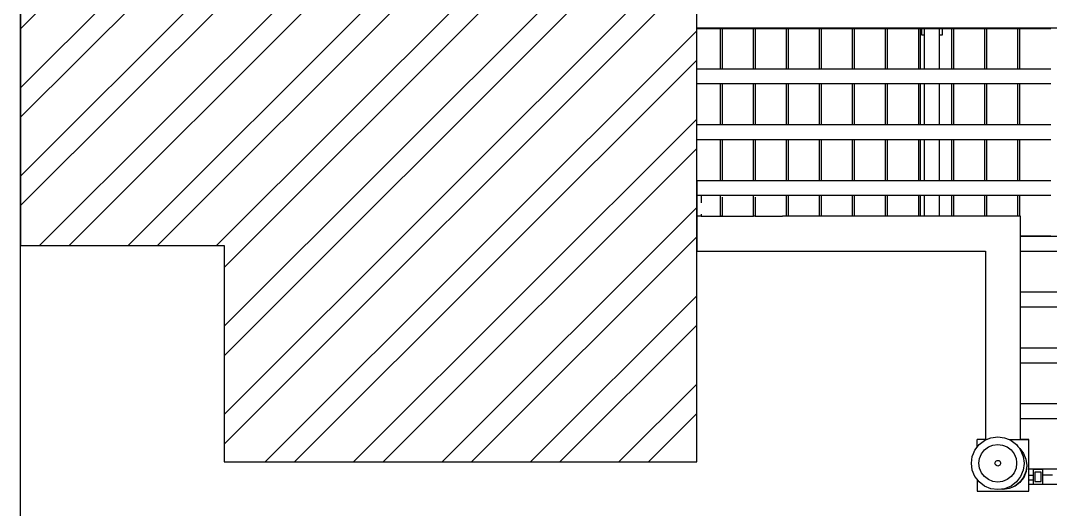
# Model space of a CAD drawing. Header units: millimetres. Extents: x 32721 to 70403, y 1490 to 13922.
# Drawn here: x 50547.2 to 50682.3, y 4810.1 to 4874.2 of the extents above; entities that cross this region are included whole.
import ezdxf

# ---------------------------------------------------------------- set-up
doc = ezdxf.new("R2010")
doc.units = ezdxf.units.MM
for name, color, linetype in [('005', 9, 'Continuous'), ('04', 4, 'Continuous'), ('05', 5, 'Continuous')]:
    doc.layers.add(name, color=color, linetype=linetype)

msp = doc.modelspace()

# ---------------------------------------------------------------- hatches: boundary and pattern name
at = {"layer": '005'}
h = msp.add_hatch(dxfattribs=at)
h.set_pattern_fill('ANSI32', color=256, scale=0.86096)
h.set_pattern_definition([(45, (26373.295, -9914.569), (-5.7987318, 5.7987318), []), (45, (26377.161, -9914.569), (-5.7987318, 5.7987318), [])])
h.paths.add_polyline_path([(50635.91, 4917.24), (50652, 4917.24), (50652.22, 4917.24), (50653.99, 4917.24), (50653.99, 4951.48), (50784.85, 4951.48), (50784.85, 4917.04), (50802.93, 4917.04), (50802.93, 4816.31), (50864.92, 4816.31), (50864.92, 4844.72), (50891.61, 4844.72), (50891.61, 4985.92), (50864.92, 4985.92), (50864.92, 5009.17), (50891.61, 5009.17), (50891.61, 5084.07), (50547.23, 5084.07), (50547.23, 5009.17), (50573.92, 5009.17), (50573.92, 4985.92), (50547.23, 4985.92), (50547.23, 4844.72), (50573.92, 4844.72), (50573.92, 4816.31), (50635.91, 4816.31)])

# ---------------------------------------------------------------- linework, layer by layer
at = {"layer": '005', "color": 251}
for p, q in [((50635.91, 4873.29), (50665.74, 4873.29)), ((50635.91, 4873.22), (50652, 4873.22)), ((50639, 4867.88), (50639, 4873.22)), ((50639, 4873.22), (50639.22, 4873.22)), ((50639.22, 4873.22), (50639.22, 4867.88)), ((50643.33, 4867.88), (50643.33, 4873.22)), ((50643.33, 4873.22), (50643.55, 4873.22)), ((50643.55, 4873.22), (50643.55, 4867.88)), ((50643.55, 4873.22), (50647.67, 4873.22)), ((50647.67, 4867.88), (50647.67, 4873.22)), ((50647.67, 4873.22), (50647.88, 4873.22)), ((50647.88, 4873.22), (50647.88, 4867.88)), ((50652, 4867.88), (50652, 4873.22)), ((50652, 4873.22), (50652.22, 4873.22)), ((50652.22, 4873.22), (50652.22, 4867.88)), ((50652.22, 4873.22), (50656.34, 4873.22)), ((50656.34, 4867.88), (50656.34, 4873.22)), ((50656.34, 4873.22), (50656.55, 4873.22)), ((50656.55, 4873.22), (50656.55, 4867.88)), ((50656.55, 4873.22), (50660.67, 4873.22)), ((50660.67, 4867.88), (50660.67, 4873.22)), ((50660.67, 4873.22), (50660.89, 4873.22)), ((50660.89, 4873.22), (50660.89, 4867.88)), ((50660.89, 4873.22), (50665.01, 4873.22)), ((50665.01, 4867.88), (50665.01, 4873.22)), ((50665.01, 4873.22), (50665.22, 4873.22)), ((50665.22, 4873.22), (50665.22, 4867.88)), ((50665.22, 4873.22), (50665.36, 4873.22)), ((50665.36, 4873.22), (50665.36, 4872.37)), ((50665.36, 4873.22), (50665.74, 4873.22)), ((50665.74, 4873.29), (50665.74, 4873.22)), ((50665.74, 4873.29), (50667.73, 4873.29)), ((50665.74, 4873.22), (50665.74, 4872.37)), ((50665.74, 4873.22), (50667.73, 4873.22)), ((50667.73, 4873.22), (50667.73, 4873.29)), ((50667.73, 4873.29), (50719.42, 4873.29)), ((50667.73, 4872.37), (50667.73, 4873.22)), ((50667.73, 4873.22), (50668.11, 4873.22)), ((50668.11, 4872.37), (50668.11, 4873.22)), ((50668.11, 4873.22), (50669.34, 4873.22)), ((50669.34, 4867.88), (50669.34, 4873.22)), ((50669.34, 4873.22), (50669.56, 4873.22)), ((50669.56, 4873.22), (50669.56, 4867.88)), ((50669.56, 4873.22), (50673.67, 4873.22)), ((50673.67, 4867.88), (50673.67, 4873.22)), ((50673.67, 4873.22), (50673.89, 4873.22)), ((50673.89, 4873.22), (50673.89, 4867.88)), ((50673.89, 4873.22), (50678.01, 4873.22)), ((50678.01, 4867.88), (50678.01, 4873.22)), ((50678.01, 4873.22), (50678.22, 4873.22)), ((50678.22, 4873.22), (50678.22, 4867.88)), ((50678.22, 4873.22), (50682.34, 4873.22)), ((50665.36, 4872.37), (50665.74, 4872.37)), ((50665.74, 4872.37), (50665.74, 4867.88)), ((50667.73, 4872.37), (50668.11, 4872.37)), ((50667.73, 4867.88), (50667.73, 4872.37)), ((50652, 4867.88), (50635.91, 4867.88)), ((50639.22, 4867.88), (50639, 4867.88)), ((50643.55, 4867.88), (50643.33, 4867.88)), ((50647.67, 4867.88), (50643.55, 4867.88)), ((50647.88, 4867.88), (50647.67, 4867.88)), ((50652.22, 4867.88), (50652, 4867.88)), ((50656.34, 4867.88), (50652.22, 4867.88)), ((50656.55, 4867.88), (50656.34, 4867.88)), ((50660.67, 4867.88), (50656.55, 4867.88)), ((50660.89, 4867.88), (50660.67, 4867.88)), ((50665.01, 4867.88), (50660.89, 4867.88)), ((50665.22, 4867.88), (50665.01, 4867.88)), ((50665.74, 4867.88), (50665.22, 4867.88)), ((50667.73, 4867.88), (50665.74, 4867.88)), ((50669.34, 4867.88), (50667.73, 4867.88)), ((50669.56, 4867.88), (50669.34, 4867.88)), ((50673.67, 4867.88), (50669.56, 4867.88)), ((50673.89, 4867.88), (50673.67, 4867.88)), ((50678.01, 4867.88), (50673.89, 4867.88)), ((50678.22, 4867.88), (50678.01, 4867.88)), ((50682.34, 4867.88), (50678.22, 4867.88)), ((50635.91, 4865.97), (50652, 4865.97)), ((50639, 4860.56), (50639, 4865.97)), ((50639, 4865.97), (50639.22, 4865.97)), ((50639.22, 4865.97), (50639.22, 4860.56)), ((50643.33, 4860.56), (50643.33, 4865.97)), ((50643.33, 4865.97), (50643.55, 4865.97)), ((50643.55, 4865.97), (50643.55, 4860.56)), ((50643.55, 4865.97), (50647.67, 4865.97)), ((50647.67, 4860.56), (50647.67, 4865.97)), ((50647.67, 4865.97), (50647.88, 4865.97)), ((50647.88, 4865.97), (50647.88, 4860.56)), ((50652, 4860.56), (50652, 4865.97)), ((50652, 4865.97), (50652.22, 4865.97)), ((50652.22, 4865.97), (50652.22, 4860.56)), ((50652.22, 4865.97), (50656.34, 4865.97)), ((50656.34, 4860.56), (50656.34, 4865.97)), ((50656.34, 4865.97), (50656.55, 4865.97)), ((50656.55, 4865.97), (50656.55, 4860.56)), ((50656.55, 4865.97), (50660.67, 4865.97)), ((50660.67, 4860.56), (50660.67, 4865.97)), ((50660.67, 4865.97), (50660.89, 4865.97)), ((50660.89, 4865.97), (50660.89, 4860.56)), ((50660.89, 4865.97), (50665.01, 4865.97)), ((50665.01, 4860.56), (50665.01, 4865.97)), ((50665.01, 4865.97), (50665.22, 4865.97)), ((50665.22, 4865.97), (50665.22, 4860.56)), ((50665.22, 4865.97), (50665.74, 4865.97)), ((50665.74, 4865.97), (50665.74, 4860.56)), ((50665.74, 4865.97), (50667.73, 4865.97)), ((50667.73, 4860.56), (50667.73, 4865.97)), ((50667.73, 4865.97), (50669.34, 4865.97)), ((50669.34, 4860.56), (50669.34, 4865.97)), ((50669.34, 4865.97), (50669.56, 4865.97)), ((50669.56, 4865.97), (50669.56, 4860.56)), ((50669.56, 4865.97), (50673.67, 4865.97)), ((50673.67, 4860.56), (50673.67, 4865.97)), ((50673.67, 4865.97), (50673.89, 4865.97)), ((50673.89, 4865.97), (50673.89, 4860.56)), ((50673.89, 4865.97), (50678.01, 4865.97)), ((50678.01, 4860.56), (50678.01, 4865.97)), ((50678.01, 4865.97), (50678.22, 4865.97)), ((50678.22, 4865.97), (50678.22, 4860.56)), ((50678.22, 4865.97), (50682.34, 4865.97)), ((50652, 4860.56), (50635.91, 4860.56)), ((50639.22, 4860.56), (50639, 4860.56)), ((50643.55, 4860.56), (50643.33, 4860.56)), ((50647.67, 4860.56), (50643.55, 4860.56)), ((50647.88, 4860.56), (50647.67, 4860.56)), ((50652.22, 4860.56), (50652, 4860.56)), ((50656.34, 4860.56), (50652.22, 4860.56)), ((50656.55, 4860.56), (50656.34, 4860.56)), ((50660.67, 4860.56), (50656.55, 4860.56)), ((50660.89, 4860.56), (50660.67, 4860.56)), ((50665.01, 4860.56), (50660.89, 4860.56)), ((50665.22, 4860.56), (50665.01, 4860.56)), ((50665.74, 4860.56), (50665.22, 4860.56)), ((50667.73, 4860.56), (50665.74, 4860.56)), ((50669.34, 4860.56), (50667.73, 4860.56)), ((50669.56, 4860.56), (50669.34, 4860.56)), ((50673.67, 4860.56), (50669.56, 4860.56)), ((50673.89, 4860.56), (50673.67, 4860.56)), ((50678.01, 4860.56), (50673.89, 4860.56)), ((50678.22, 4860.56), (50678.01, 4860.56)), ((50682.34, 4860.56), (50678.22, 4860.56)), ((50635.91, 4858.64), (50652, 4858.64)), ((50639, 4853.23), (50639, 4858.64)), ((50639, 4858.64), (50639.22, 4858.64)), ((50639.22, 4858.64), (50639.22, 4853.23)), ((50643.33, 4853.23), (50643.33, 4858.64)), ((50643.33, 4858.64), (50643.55, 4858.64)), ((50643.55, 4858.64), (50643.55, 4853.23)), ((50643.55, 4858.64), (50647.67, 4858.64)), ((50647.67, 4853.23), (50647.67, 4858.64)), ((50647.67, 4858.64), (50647.88, 4858.64)), ((50647.88, 4858.64), (50647.88, 4853.23)), ((50652, 4853.23), (50652, 4858.64)), ((50652, 4858.64), (50652.22, 4858.64)), ((50652.22, 4858.64), (50652.22, 4853.23)), ((50652.22, 4858.64), (50656.34, 4858.64)), ((50656.34, 4853.23), (50656.34, 4858.64)), ((50656.34, 4858.64), (50656.55, 4858.64)), ((50656.55, 4858.64), (50656.55, 4853.23)), ((50656.55, 4858.64), (50660.67, 4858.64)), ((50660.67, 4853.23), (50660.67, 4858.64)), ((50660.67, 4858.64), (50660.89, 4858.64)), ((50660.89, 4858.64), (50660.89, 4853.23)), ((50660.89, 4858.64), (50665.01, 4858.64)), ((50665.01, 4853.23), (50665.01, 4858.64)), ((50665.01, 4858.64), (50665.22, 4858.64)), ((50665.22, 4858.64), (50665.22, 4853.23)), ((50665.22, 4858.64), (50665.74, 4858.64)), ((50665.74, 4858.64), (50665.74, 4853.23)), ((50665.74, 4858.64), (50667.73, 4858.64)), ((50667.73, 4853.23), (50667.73, 4858.64)), ((50667.73, 4858.64), (50669.34, 4858.64)), ((50669.34, 4853.23), (50669.34, 4858.64)), ((50669.34, 4858.64), (50669.56, 4858.64)), ((50669.56, 4858.64), (50669.56, 4853.23)), ((50669.56, 4858.64), (50673.67, 4858.64)), ((50673.67, 4853.23), (50673.67, 4858.64)), ((50673.67, 4858.64), (50673.89, 4858.64)), ((50673.89, 4858.64), (50673.89, 4853.23)), ((50673.89, 4858.64), (50678.01, 4858.64)), ((50678.01, 4853.23), (50678.01, 4858.64)), ((50678.01, 4858.64), (50678.22, 4858.64)), ((50678.22, 4858.64), (50678.22, 4853.23)), ((50678.22, 4858.64), (50682.34, 4858.64)), ((50635.91, 4853.23), (50635.91, 4851.32)), ((50652, 4853.23), (50635.91, 4853.23)), ((50639.22, 4853.23), (50639, 4853.23)), ((50643.55, 4853.23), (50643.33, 4853.23)), ((50647.67, 4853.23), (50643.55, 4853.23)), ((50647.88, 4853.23), (50647.67, 4853.23)), ((50652.22, 4853.23), (50652, 4853.23)), ((50656.34, 4853.23), (50652.22, 4853.23)), ((50656.55, 4853.23), (50656.34, 4853.23)), ((50660.67, 4853.23), (50656.55, 4853.23)), ((50660.89, 4853.23), (50660.67, 4853.23)), ((50665.01, 4853.23), (50660.89, 4853.23)), ((50665.22, 4853.23), (50665.01, 4853.23)), ((50665.74, 4853.23), (50665.22, 4853.23)), ((50667.73, 4853.23), (50665.74, 4853.23)), ((50669.34, 4853.23), (50667.73, 4853.23)), ((50669.56, 4853.23), (50669.34, 4853.23)), ((50673.67, 4853.23), (50669.56, 4853.23)), ((50673.89, 4853.23), (50673.67, 4853.23)), ((50678.01, 4853.23), (50673.89, 4853.23)), ((50678.22, 4853.23), (50678.01, 4853.23)), ((50682.34, 4853.23), (50678.22, 4853.23)), ((50635.91, 4851.32), (50636.46, 4851.32)), ((50635.91, 4851.32), (50635.91, 4848.57)), ((50636.46, 4851.32), (50636.46, 4850.34)), ((50636.46, 4851.32), (50643.33, 4851.32)), ((50639, 4848.57), (50639, 4851.32)), ((50643.33, 4848.57), (50643.33, 4851.32)), ((50643.33, 4851.32), (50647.67, 4851.32)), ((50647.67, 4848.57), (50647.67, 4851.32)), ((50647.67, 4851.32), (50647.88, 4851.32)), ((50647.88, 4851.32), (50647.88, 4848.57)), ((50647.88, 4851.32), (50652, 4851.32)), ((50652, 4848.57), (50652, 4851.32)), ((50652, 4851.32), (50652.22, 4851.32)), ((50652.22, 4851.32), (50652.22, 4848.57)), ((50652.22, 4851.32), (50656.34, 4851.32)), ((50656.34, 4848.57), (50656.34, 4851.32)), ((50656.34, 4851.32), (50656.55, 4851.32)), ((50656.55, 4851.32), (50656.55, 4848.57)), ((50656.55, 4851.32), (50660.67, 4851.32)), ((50660.67, 4848.57), (50660.67, 4851.32)), ((50660.67, 4851.32), (50660.89, 4851.32)), ((50660.89, 4851.32), (50660.89, 4848.57)), ((50660.89, 4851.32), (50665.01, 4851.32)), ((50665.01, 4848.57), (50665.01, 4851.32)), ((50665.01, 4851.32), (50665.22, 4851.32)), ((50665.22, 4851.32), (50665.22, 4848.57)), ((50665.22, 4851.32), (50665.74, 4851.32)), ((50665.74, 4851.32), (50665.74, 4848.57)), ((50665.74, 4851.32), (50667.73, 4851.32)), ((50667.73, 4848.57), (50667.73, 4851.32)), ((50667.73, 4851.32), (50669.34, 4851.32)), ((50669.34, 4848.57), (50669.34, 4851.32)), ((50669.34, 4851.32), (50669.56, 4851.32)), ((50669.56, 4851.32), (50669.56, 4848.57)), ((50669.56, 4851.32), (50673.67, 4851.32)), ((50673.67, 4848.57), (50673.67, 4851.32)), ((50673.67, 4851.32), (50673.89, 4851.32)), ((50673.89, 4851.32), (50673.89, 4848.57)), ((50673.89, 4851.32), (50678.01, 4851.32)), ((50678.01, 4848.57), (50678.01, 4851.32)), ((50678.01, 4851.32), (50678.22, 4851.32)), ((50678.22, 4851.32), (50678.22, 4848.57)), ((50678.22, 4851.32), (50682.34, 4851.32)), ((50639.22, 4851.05), (50639.22, 4848.57)), ((50643.55, 4851.05), (50643.55, 4848.57)), ((50635.91, 4848.57), (50635.91, 4843.99)), ((50636.46, 4848.57), (50635.91, 4848.57)), ((50636.46, 4848.85), (50636.46, 4848.57)), ((50636.46, 4848.57), (50643.33, 4848.57)), ((50639.22, 4848.57), (50639, 4848.57)), ((50643.55, 4848.57), (50643.33, 4848.57)), ((50643.55, 4848.57), (50647.15, 4848.57)), ((50647.67, 4848.57), (50647.15, 4848.57)), ((50647.88, 4848.57), (50647.67, 4848.57)), ((50652, 4848.57), (50647.88, 4848.57)), ((50652.22, 4848.57), (50652, 4848.57)), ((50656.34, 4848.57), (50652.22, 4848.57)), ((50656.55, 4848.57), (50656.34, 4848.57)), ((50660.67, 4848.57), (50656.55, 4848.57)), ((50660.89, 4848.57), (50660.67, 4848.57)), ((50665.01, 4848.57), (50660.89, 4848.57)), ((50665.22, 4848.57), (50665.01, 4848.57)), ((50665.74, 4848.57), (50665.22, 4848.57)), ((50667.73, 4848.57), (50665.74, 4848.57)), ((50669.34, 4848.57), (50667.73, 4848.57)), ((50669.56, 4848.57), (50669.34, 4848.57)), ((50673.67, 4848.57), (50669.56, 4848.57)), ((50673.89, 4848.57), (50673.67, 4848.57)), ((50678.01, 4848.57), (50673.89, 4848.57)), ((50678.22, 4848.57), (50678.01, 4848.57)), ((50678.35, 4848.57), (50678.22, 4848.57)), ((50678.35, 4845.94), (50678.35, 4848.57)), ((50678.35, 4845.91), (50678.35, 4845.94)), ((50680.52, 4845.94), (50678.35, 4845.94)), ((50680.52, 4845.91), (50678.35, 4845.91)), ((50678.35, 4819.25), (50678.35, 4845.91)), ((50680.52, 4845.94), (50680.52, 4845.91)), ((50682.34, 4845.94), (50680.52, 4845.94)), ((50692.59, 4845.91), (50680.52, 4845.91)), ((50635.91, 4843.99), (50650.33, 4843.99)), ((50650.33, 4843.99), (50650.95, 4843.99)), ((50650.95, 4843.99), (50651.41, 4843.99)), ((50651.41, 4843.99), (50651.98, 4843.99)), ((50651.98, 4843.99), (50654.74, 4843.99)), ((50654.74, 4843.99), (50655.31, 4843.99)), ((50655.31, 4843.99), (50655.77, 4843.99)), ((50655.77, 4843.99), (50656.39, 4843.99)), ((50656.39, 4843.99), (50658.4, 4843.99)), ((50658.4, 4843.99), (50673.77, 4843.99)), ((50673.77, 4843.99), (50673.77, 4819.25)), ((50678.35, 4843.99), (50695.35, 4843.99)), ((50695.35, 4838.58), (50678.35, 4838.58)), ((50678.35, 4836.67), (50695.35, 4836.67)), ((50695.35, 4831.26), (50678.35, 4831.26)), ((50678.35, 4829.34), (50695.35, 4829.34)), ((50695.35, 4823.93), (50678.35, 4823.93)), ((50678.35, 4819.25), (50678.35, 4822.02)), ((50678.35, 4822.02), (50695.35, 4822.02)), ((50673.77, 4819.25), (50672.67, 4819.25)), ((50672.67, 4818.25), (50672.67, 4819.25)), ((50672.93, 4818.59), (50673.65, 4819.14)), ((50673.65, 4819.14), (50673.91, 4819.25)), ((50673.91, 4819.25), (50673.77, 4819.25)), ((50673.91, 4819.25), (50674.49, 4819.49)), ((50674.49, 4819.49), (50675.38, 4819.61)), ((50675.38, 4819.61), (50676.28, 4819.49)), ((50676.28, 4819.49), (50676.86, 4819.25)), ((50676.86, 4819.25), (50677.12, 4819.14)), ((50676.86, 4819.25), (50678.35, 4819.25)), ((50677.12, 4819.14), (50677.83, 4818.59)), ((50679.45, 4819.25), (50678.35, 4819.25)), ((50678.35, 4819.25), (50678.35, 4819.25)), ((50678.35, 4819.25), (50678.52, 4819.25)), ((50678.52, 4819.25), (50679.32, 4819.25)), ((50679.45, 4817.98), (50679.45, 4819.25)), ((50672.04, 4817.04), (50672.19, 4817.42)), ((50672.19, 4817.42), (50672.38, 4817.87)), ((50672.38, 4817.87), (50672.67, 4818.25)), ((50672.67, 4818.25), (50672.93, 4818.59)), ((50673, 4816.78), (50673.24, 4817.38)), ((50673.24, 4817.38), (50673.64, 4817.89)), ((50673.64, 4817.89), (50674.15, 4818.28)), ((50674.15, 4818.28), (50674.74, 4818.53)), ((50674.74, 4818.53), (50675.38, 4818.61)), ((50675.38, 4818.61), (50676.02, 4818.53)), ((50676.02, 4818.53), (50676.62, 4818.28)), ((50676.62, 4818.28), (50677.13, 4817.89)), ((50677.13, 4817.89), (50677.52, 4817.38)), ((50677.52, 4817.38), (50677.77, 4816.78)), ((50677.83, 4818.59), (50678.03, 4818.33)), ((50678.03, 4818.33), (50678.21, 4818.1)), ((50678.21, 4818.1), (50678.26, 4818.06)), ((50678.21, 4818.1), (50678.22, 4818.09)), ((50678.22, 4818.09), (50678.25, 4818.07)), ((50678.22, 4818.09), (50678.38, 4817.87)), ((50678.25, 4818.07), (50678.75, 4817.42)), ((50678.26, 4818.06), (50678.53, 4817.71)), ((50678.38, 4817.87), (50678.73, 4817.04)), ((50678.53, 4817.71), (50678.76, 4817.41)), ((50678.75, 4817.42), (50679.06, 4816.67)), ((50678.76, 4817.41), (50679.08, 4816.66)), ((50679.45, 4815.34), (50679.45, 4817.98)), ((50671.92, 4816.14), (50672.04, 4817.04)), ((50672.04, 4815.24), (50671.92, 4816.14)), ((50672.91, 4816.14), (50673, 4816.78)), ((50673, 4815.5), (50672.91, 4816.14)), ((50675.01, 4816.14), (50675.03, 4816.24)), ((50675.03, 4816.04), (50675.01, 4816.14)), ((50675.03, 4816.24), (50675.06, 4816.32)), ((50675.06, 4815.96), (50675.03, 4816.04)), ((50675.06, 4816.32), (50675.12, 4816.4)), ((50675.12, 4816.4), (50675.2, 4816.46)), ((50675.2, 4816.46), (50675.29, 4816.5)), ((50675.29, 4816.5), (50675.38, 4816.51)), ((50675.38, 4816.51), (50675.48, 4816.5)), ((50675.48, 4816.5), (50675.57, 4816.46)), ((50675.53, 4816.53), (50675.53, 4816.48)), ((50675.57, 4816.46), (50675.64, 4816.4)), ((50675.64, 4816.4), (50675.7, 4816.32)), ((50675.7, 4816.32), (50675.74, 4816.24)), ((50675.74, 4816.04), (50675.7, 4815.96)), ((50675.74, 4816.24), (50675.75, 4816.14)), ((50675.75, 4816.14), (50675.74, 4816.04)), ((50677.77, 4816.78), (50677.84, 4816.22)), ((50677.85, 4816.14), (50677.77, 4815.5)), ((50677.84, 4816.22), (50677.84, 4816.22)), ((50677.84, 4816.22), (50677.85, 4816.14)), ((50678.73, 4817.04), (50678.85, 4816.14)), ((50678.84, 4816.09), (50678.73, 4815.24)), ((50679.06, 4816.67), (50679.17, 4815.86)), ((50679.08, 4816.66), (50679.19, 4815.85)), ((50672.38, 4814.41), (50672.04, 4815.24)), ((50673.24, 4814.9), (50673, 4815.5)), ((50673.64, 4814.39), (50673.24, 4814.9)), ((50675.07, 4815.95), (50675.06, 4815.96)), ((50675.06, 4815.93), (50675.07, 4815.95)), ((50675.2, 4815.82), (50675.06, 4815.93)), ((50675.29, 4815.78), (50675.2, 4815.82)), ((50675.38, 4815.77), (50675.29, 4815.78)), ((50675.48, 4815.78), (50675.38, 4815.77)), ((50675.57, 4815.82), (50675.48, 4815.78)), ((50675.64, 4815.88), (50675.57, 4815.82)), ((50675.7, 4815.96), (50675.64, 4815.88)), ((50677.52, 4814.9), (50677.13, 4814.39)), ((50677.77, 4815.5), (50677.52, 4814.9)), ((50678.73, 4815.24), (50678.38, 4814.41)), ((50679.07, 4815.05), (50678.76, 4814.29)), ((50679.09, 4815.04), (50678.78, 4814.28)), ((50679.17, 4815.86), (50679.07, 4815.05)), ((50679.19, 4815.85), (50679.09, 4815.04)), ((50680, 4815.34), (50679.45, 4815.34)), ((50679.45, 4814.57), (50679.45, 4815.34)), ((50680, 4815.34), (50680, 4814.57)), ((50680.91, 4815.34), (50680, 4815.34)), ((50680.01, 4815.31), (50680.01, 4814.57)), ((50680.91, 4815.31), (50680.01, 4815.31)), ((50680.24, 4814.97), (50680.24, 4813.73)), ((50681.06, 4814.97), (50680.24, 4814.97)), ((50695.65, 4815.34), (50680.91, 4815.34)), ((50680.91, 4815.31), (50680.91, 4815.34)), ((50681.28, 4815.31), (50680.91, 4815.31)), ((50681.06, 4813.73), (50681.06, 4814.97)), ((50681.28, 4814.57), (50681.28, 4815.31)), ((50672.67, 4814.03), (50672.38, 4814.41)), ((50672.67, 4814.03), (50672.67, 4812.47)), ((50672.93, 4813.69), (50672.67, 4814.03)), ((50673.65, 4813.14), (50672.93, 4813.69)), ((50674.15, 4814), (50673.64, 4814.39)), ((50674.74, 4813.75), (50674.15, 4814)), ((50675.38, 4813.67), (50674.74, 4813.75)), ((50676.02, 4813.75), (50675.38, 4813.67)), ((50676.62, 4814), (50676.02, 4813.75)), ((50677.13, 4814.39), (50676.62, 4814)), ((50677.83, 4813.69), (50677.12, 4813.14)), ((50678.27, 4813.64), (50677.62, 4813.14)), ((50678.28, 4813.63), (50677.64, 4813.13)), ((50678.38, 4814.41), (50677.83, 4813.69)), ((50678.76, 4814.29), (50678.27, 4813.64)), ((50678.53, 4813.96), (50678.28, 4813.63)), ((50678.78, 4814.28), (50678.53, 4813.96)), ((50679.45, 4814.57), (50680, 4814.57)), ((50679.45, 4813.97), (50679.45, 4814.57)), ((50679.45, 4813.97), (50680.01, 4813.97)), ((50679.45, 4813.39), (50679.45, 4813.97)), ((50679.45, 4813.39), (50680.01, 4813.39)), ((50679.45, 4812.47), (50679.45, 4813.39)), ((50680.01, 4814.57), (50680, 4814.57)), ((50680.01, 4814.57), (50680.01, 4813.97)), ((50680.01, 4813.97), (50680.01, 4813.39)), ((50680.01, 4813.39), (50681.28, 4813.39)), ((50680.24, 4813.73), (50681.06, 4813.73)), ((50682.22, 4814.57), (50681.28, 4814.57)), ((50681.28, 4813.39), (50681.28, 4814.57)), ((50681.28, 4813.39), (50759.01, 4813.39)), ((50682.54, 4814.57), (50682.22, 4814.57)), ((50672.67, 4812.47), (50679.45, 4812.47)), ((50674.49, 4812.79), (50673.65, 4813.14)), ((50675.38, 4812.67), (50674.49, 4812.79)), ((50675.85, 4812.74), (50675.38, 4812.67)), ((50676.07, 4812.71), (50675.85, 4812.74)), ((50675.87, 4812.74), (50675.85, 4812.74)), ((50676.28, 4812.79), (50675.87, 4812.74)), ((50676.06, 4812.71), (50675.87, 4812.74)), ((50676.87, 4812.83), (50676.06, 4812.71)), ((50676.88, 4812.82), (50676.07, 4812.71)), ((50677.12, 4813.14), (50676.28, 4812.79)), ((50677.62, 4813.14), (50676.87, 4812.83)), ((50677.64, 4813.13), (50676.88, 4812.82))]:
    msp.add_line(p, q, dxfattribs=at)
at = {"layer": '04'}
msp.add_lwpolyline([(50547.23, 4844.72), (50573.92, 4844.72), (50573.92, 4816.31), (50635.91, 4816.31), (50635.91, 4917.04), (50653.99, 4917.04), (50653.99, 4951.48), (50784.85, 4951.48), (50784.85, 4917.04), (50802.93, 4917.04), (50802.93, 4816.31), (50864.92, 4816.31), (50864.92, 4844.72), (50891.61, 4844.72), (50891.61, 4985.92), (50864.92, 4985.92), (50864.92, 5009.17), (50891.61, 5009.17), (50891.61, 5084.07), (50547.23, 5084.07), (50547.23, 5009.17), (50573.92, 5009.17), (50573.92, 4985.92), (50547.23, 4985.92)], close=True, dxfattribs=at)
at = {"layer": '05'}
msp.add_lwpolyline([(50891.61, 4739.69), (50547.23, 4739.69), (50547.23, 5084.07), (50891.61, 5084.07)], close=True, dxfattribs=at)

doc.saveas('drawing.dxf')
